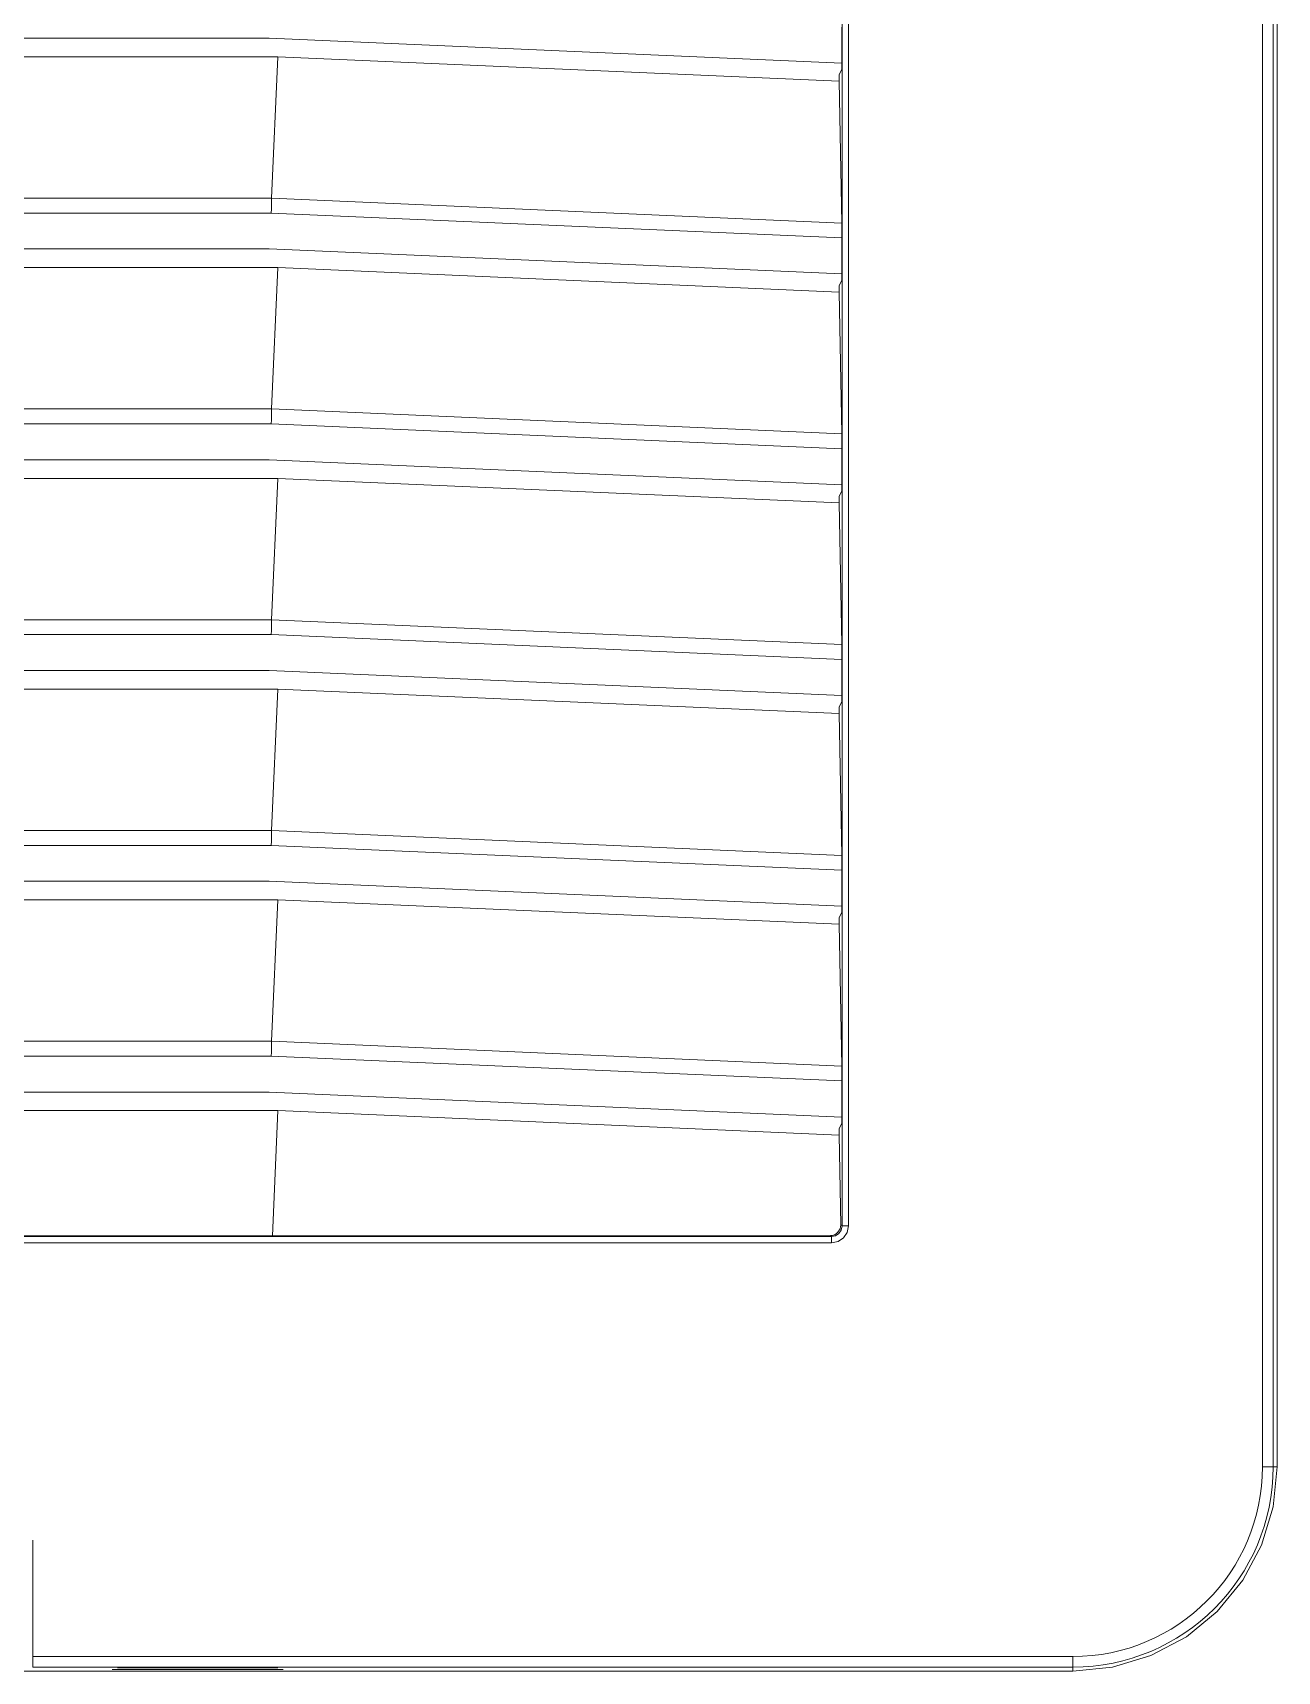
# Model space of a CAD drawing. Header units: millimetres. Extents: x -6000 to 26000, y -6000 to 26000.
# Drawn here: x 117.59 to 125.8, y -4827.9 to -4817.08 of the extents above; entities that cross this region are included whole.
import ezdxf

# ---------------------------------------------------------------- set-up
doc = ezdxf.new("R2010")
doc.units = ezdxf.units.MM
doc.header["$MEASUREMENT"] = 0
doc.layers.add('Чертеж и Рисунок_Ном._пера__7', color=7, linetype='Continuous', lineweight=15)
doc.layers.add('Чертеж и Рисунок_Ном._пера__8', color=7, linetype='Continuous', lineweight=15, true_color=0xa80f02)

msp = doc.modelspace()

# ---------------------------------------------------------------- linework, layer by layer
at = {"layer": 'Чертеж и Рисунок_Ном._пера__7', "color": 7, "linetype": 'Continuous', "lineweight": 15}
for p, q in [((125.707, -4826.549), (125.707, -4808.327)), ((125.777, -4826.549), (125.777, -4808.327)), ((125.804, -4826.549), (125.804, -4808.327)), ((122.934, -4809.916), (122.934, -4824.959)), ((122.975, -4809.916), (122.975, -4824.959)), ((122.932, -4817.285), (122.932, -4817.047)), ((115.455, -4817.12), (119.155, -4817.12)), ((119.155, -4817.12), (122.932, -4817.285)), ((115.455, -4817.243), (119.211, -4817.243)), ((119.211, -4817.243), (119.17, -4818.176)), ((122.915, -4817.404), (119.211, -4817.243)), ((122.931, -4817.285), (122.931, -4817.33)), ((122.932, -4817.285), (122.932, -4817.327)), ((122.932, -4817.327), (122.915, -4817.36)), ((122.915, -4817.404), (122.915, -4817.36)), ((122.915, -4817.404), (122.931, -4818.34)), ((111.518, -4818.176), (119.17, -4818.176)), ((119.17, -4818.176), (122.931, -4818.34)), ((119.168, -4818.274), (111.52, -4818.274)), ((119.168, -4818.274), (122.932, -4818.438)), ((115.455, -4818.511), (119.155, -4818.511)), ((119.155, -4818.511), (122.932, -4818.676)), ((122.932, -4818.676), (122.932, -4818.438)), ((115.455, -4818.634), (119.211, -4818.634)), ((119.211, -4818.634), (119.17, -4819.567)), ((122.915, -4818.795), (119.211, -4818.634)), ((122.932, -4818.718), (122.915, -4818.751)), ((122.931, -4818.676), (122.931, -4818.721)), ((122.932, -4818.676), (122.932, -4818.718)), ((122.915, -4818.795), (122.915, -4818.751)), ((122.915, -4818.795), (122.931, -4819.731)), ((111.518, -4819.567), (119.17, -4819.567)), ((119.17, -4819.567), (122.931, -4819.731)), ((119.168, -4819.665), (111.52, -4819.665)), ((119.168, -4819.665), (122.932, -4819.829)), ((115.455, -4819.902), (119.155, -4819.902)), ((119.155, -4819.902), (122.932, -4820.067)), ((122.932, -4820.067), (122.932, -4819.829)), ((115.455, -4820.025), (119.211, -4820.025)), ((119.211, -4820.025), (119.17, -4820.958)), ((122.915, -4820.186), (119.211, -4820.025)), ((122.932, -4820.109), (122.915, -4820.142)), ((122.931, -4820.067), (122.931, -4820.112)), ((122.932, -4820.067), (122.932, -4820.109)), ((122.915, -4820.186), (122.915, -4820.142)), ((122.915, -4820.186), (122.931, -4821.122)), ((111.518, -4820.958), (119.17, -4820.958)), ((119.17, -4820.958), (122.931, -4821.122)), ((119.168, -4821.056), (111.52, -4821.056)), ((119.168, -4821.056), (122.932, -4821.22)), ((115.455, -4821.293), (119.155, -4821.293)), ((119.155, -4821.293), (122.932, -4821.458)), ((122.932, -4821.458), (122.932, -4821.22)), ((115.455, -4821.416), (119.211, -4821.416)), ((119.211, -4821.416), (119.17, -4822.349)), ((122.915, -4821.577), (119.211, -4821.416)), ((122.932, -4821.5), (122.915, -4821.533)), ((122.915, -4821.577), (122.915, -4821.533)), ((122.931, -4821.458), (122.931, -4821.503)), ((122.932, -4821.458), (122.932, -4821.5)), ((122.915, -4821.577), (122.931, -4822.513)), ((111.518, -4822.349), (119.17, -4822.349)), ((119.17, -4822.349), (122.931, -4822.513)), ((119.168, -4822.447), (111.52, -4822.447)), ((119.168, -4822.447), (122.932, -4822.611)), ((122.932, -4822.849), (122.932, -4822.611)), ((115.455, -4822.684), (119.155, -4822.684)), ((119.155, -4822.684), (122.932, -4822.849)), ((115.455, -4822.807), (119.211, -4822.807)), ((119.211, -4822.807), (119.17, -4823.74)), ((122.915, -4822.968), (119.211, -4822.807)), ((122.932, -4822.891), (122.915, -4822.924)), ((122.915, -4822.968), (122.915, -4822.924)), ((122.931, -4822.849), (122.931, -4822.894)), ((122.932, -4822.849), (122.932, -4822.891)), ((122.915, -4822.968), (122.931, -4823.904)), ((116.346, -4823.74), (119.17, -4823.74)), ((119.17, -4823.74), (122.931, -4823.904)), ((116.398, -4823.838), (119.168, -4823.838)), ((119.168, -4823.838), (122.932, -4824.002)), ((122.932, -4824.24), (122.932, -4824.002)), ((116.524, -4824.075), (119.155, -4824.075)), ((119.155, -4824.075), (122.932, -4824.24)), ((119.211, -4824.198), (116.608, -4824.198)), ((119.211, -4824.198), (119.175, -4825.025)), ((122.915, -4824.359), (119.211, -4824.198)), ((122.931, -4824.24), (122.931, -4824.285)), ((122.932, -4824.24), (122.932, -4824.282)), ((122.932, -4824.282), (122.915, -4824.315)), ((122.915, -4824.359), (122.915, -4824.315)), ((122.915, -4824.359), (122.925, -4824.951)), ((122.925, -4824.951), (122.934, -4824.959)), ((119.175, -4825.025), (116.849, -4825.025)), ((122.864, -4825.029), (116.912, -4825.029)), ((122.864, -4825.071), (116.912, -4825.071)), ((122.857, -4825.022), (119.175, -4825.025)), ((122.864, -4825.029), (122.857, -4825.022)), ((125.707, -4826.549), (125.777, -4826.549)), ((125.777, -4826.549), (125.804, -4826.549)), ((117.594, -4827.034), (117.594, -4827.801)), ((117.594, -4827.801), (117.594, -4827.871)), ((117.594, -4827.801), (124.455, -4827.801)), ((124.455, -4827.801), (124.455, -4827.871)), ((106.233, -4827.898), (124.455, -4827.898)), ((117.594, -4827.871), (124.455, -4827.871)), ((118.154, -4827.875), (119.211, -4827.875)), ((119.211, -4827.886), (118.154, -4827.886)), ((124.455, -4827.898), (124.455, -4827.871))]:
    msp.add_line(p, q, dxfattribs=at)
at = {"layer": 'Чертеж и Рисунок_Ном._пера__7', "color": 7, "linetype": 'Continuous', "lineweight": 15, "flags": 128}
for points in [[(119.17, -4818.176), (119.17, -4818.197), (119.169, -4818.221), (119.169, -4818.247), (119.168, -4818.274)], [(122.932, -4818.438), (122.932, -4818.411), (122.932, -4818.385), (122.932, -4818.361), (122.931, -4818.34)], [(119.17, -4819.567), (119.17, -4819.588), (119.169, -4819.612), (119.169, -4819.638), (119.168, -4819.665)], [(122.932, -4819.829), (122.932, -4819.802), (122.932, -4819.776), (122.932, -4819.752), (122.931, -4819.731)], [(119.17, -4820.958), (119.17, -4820.979), (119.169, -4821.003), (119.169, -4821.029), (119.168, -4821.056)], [(122.932, -4821.22), (122.932, -4821.193), (122.932, -4821.167), (122.932, -4821.143), (122.931, -4821.122)], [(119.17, -4822.349), (119.17, -4822.37), (119.169, -4822.394), (119.169, -4822.42), (119.168, -4822.447)], [(122.932, -4822.611), (122.932, -4822.584), (122.932, -4822.558), (122.932, -4822.534), (122.931, -4822.513)], [(119.17, -4823.74), (119.17, -4823.761), (119.169, -4823.785), (119.169, -4823.811), (119.168, -4823.838)], [(122.932, -4824.002), (122.932, -4823.975), (122.932, -4823.949), (122.932, -4823.925), (122.931, -4823.904)], [(122.857, -4825.022), (122.87, -4825.021), (122.883, -4825.017), (122.895, -4825.01), (122.906, -4825.001), (122.921, -4824.977), (122.925, -4824.951)], [(122.975, -4824.959), (122.967, -4825.002), (122.943, -4825.038), (122.907, -4825.062), (122.864, -4825.071)], [(122.934, -4824.959), (122.928, -4824.986), (122.913, -4825.009), (122.891, -4825.024), (122.864, -4825.029)], [(122.975, -4824.959), (122.96, -4824.959), (122.946, -4824.959), (122.934, -4824.959)], [(122.864, -4825.071), (122.864, -4825.055), (122.864, -4825.041), (122.864, -4825.029)], [(124.455, -4827.898), (124.718, -4827.872), (124.971, -4827.795), (125.205, -4827.671), (125.409, -4827.503), (125.577, -4827.298), (125.701, -4827.065), (125.778, -4826.812), (125.804, -4826.549)]]:
    msp.add_lwpolyline(points, dxfattribs=at)
at = {"layer": 'Чертеж и Рисунок_Ном._пера__7', "color": 7, "linetype": 'Continuous', "lineweight": 15}
for radius in [1.252, 1.322]:
    msp.add_arc((124.455, -4826.549), radius, 270, 0, dxfattribs=at)
at = {"layer": 'Чертеж и Рисунок_Ном._пера__8', "color": 14, "linetype": 'Continuous', "lineweight": 15, "true_color": 0xa80f02}
for p, q in [((118.154, -4827.886), (118.118, -4827.886)), ((119.247, -4827.886), (119.211, -4827.886))]:
    msp.add_line(p, q, dxfattribs=at)

doc.saveas('drawing.dxf')
